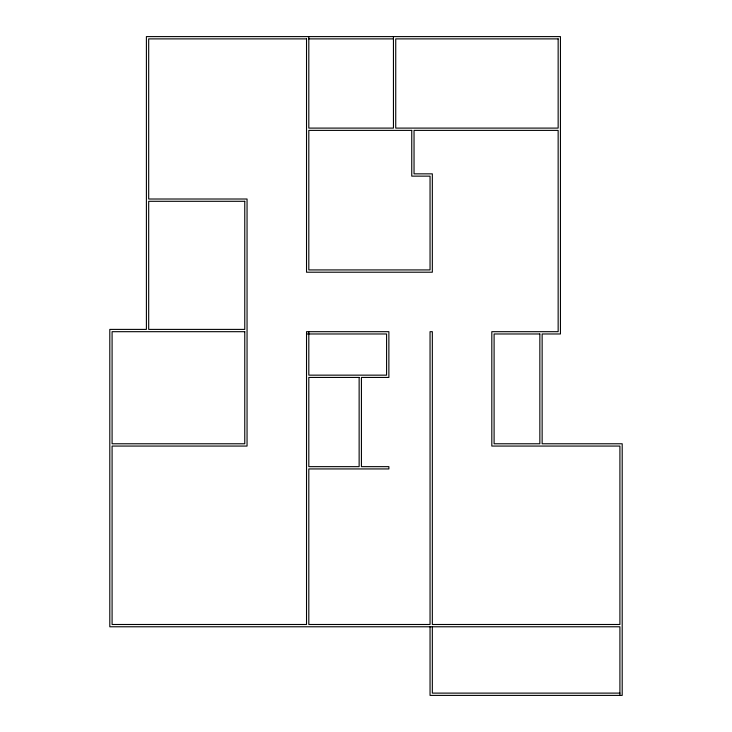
<?xml version="1.0" encoding="UTF-8"?>
<svg xmlns="http://www.w3.org/2000/svg" width="732" height="732" viewBox="0 0 732 732"><rect width="100%" height="100%" fill="white"/><g stroke="black" fill="none" stroke-linecap="round" stroke-linejoin="round"><path stroke-width="1.1" d="M308.812 38.888L393.45 38.888M306.525 333.975L386.588 333.975L386.588 375.15L308.812 375.15L308.812 331.688M619.913 693.113L432.338 693.113L432.338 626.775M619.913 695.4L619.913 626.775L109.8 626.775L109.8 329.4L146.4 329.4L146.4 36.6L560.438 36.6L560.438 333.975L542.138 333.975L542.138 443.775L622.2 443.775L622.2 695.4L430.05 695.4L430.05 626.775M393.45 36.6L393.45 128.1L308.812 128.1L308.812 36.6M306.525 38.888L148.688 38.888L148.688 199.013L247.05 199.013L247.05 446.062L112.088 446.062L112.088 624.488L306.525 624.488L306.525 331.688L388.875 331.688L388.875 377.438L361.425 377.438L361.425 466.65L388.875 466.65L388.875 468.938L308.812 468.938L308.812 624.488L430.05 624.488L430.05 331.688L432.338 331.688L432.338 624.488L619.913 624.488L619.913 446.062L491.812 446.062L491.812 331.688L558.15 331.688L558.15 130.388L414.038 130.388L414.038 173.85L432.338 173.85L432.338 272.213L306.525 272.213L306.525 38.888M558.15 38.888L395.738 38.888L395.738 128.1L558.15 128.1L558.15 38.888M411.75 130.388L308.812 130.388L308.812 269.925L430.05 269.925L430.05 176.138L411.75 176.138L411.75 130.388M244.763 201.3L148.688 201.3L148.688 329.4L244.763 329.4L244.763 201.3M244.763 331.688L112.088 331.688L112.088 443.775L244.763 443.775L244.763 331.688M539.85 333.975L494.1 333.975L494.1 443.775L539.85 443.775L539.85 333.975M359.137 377.438L308.812 377.438L308.812 466.65L359.137 466.65L359.137 377.438"/></g></svg>
